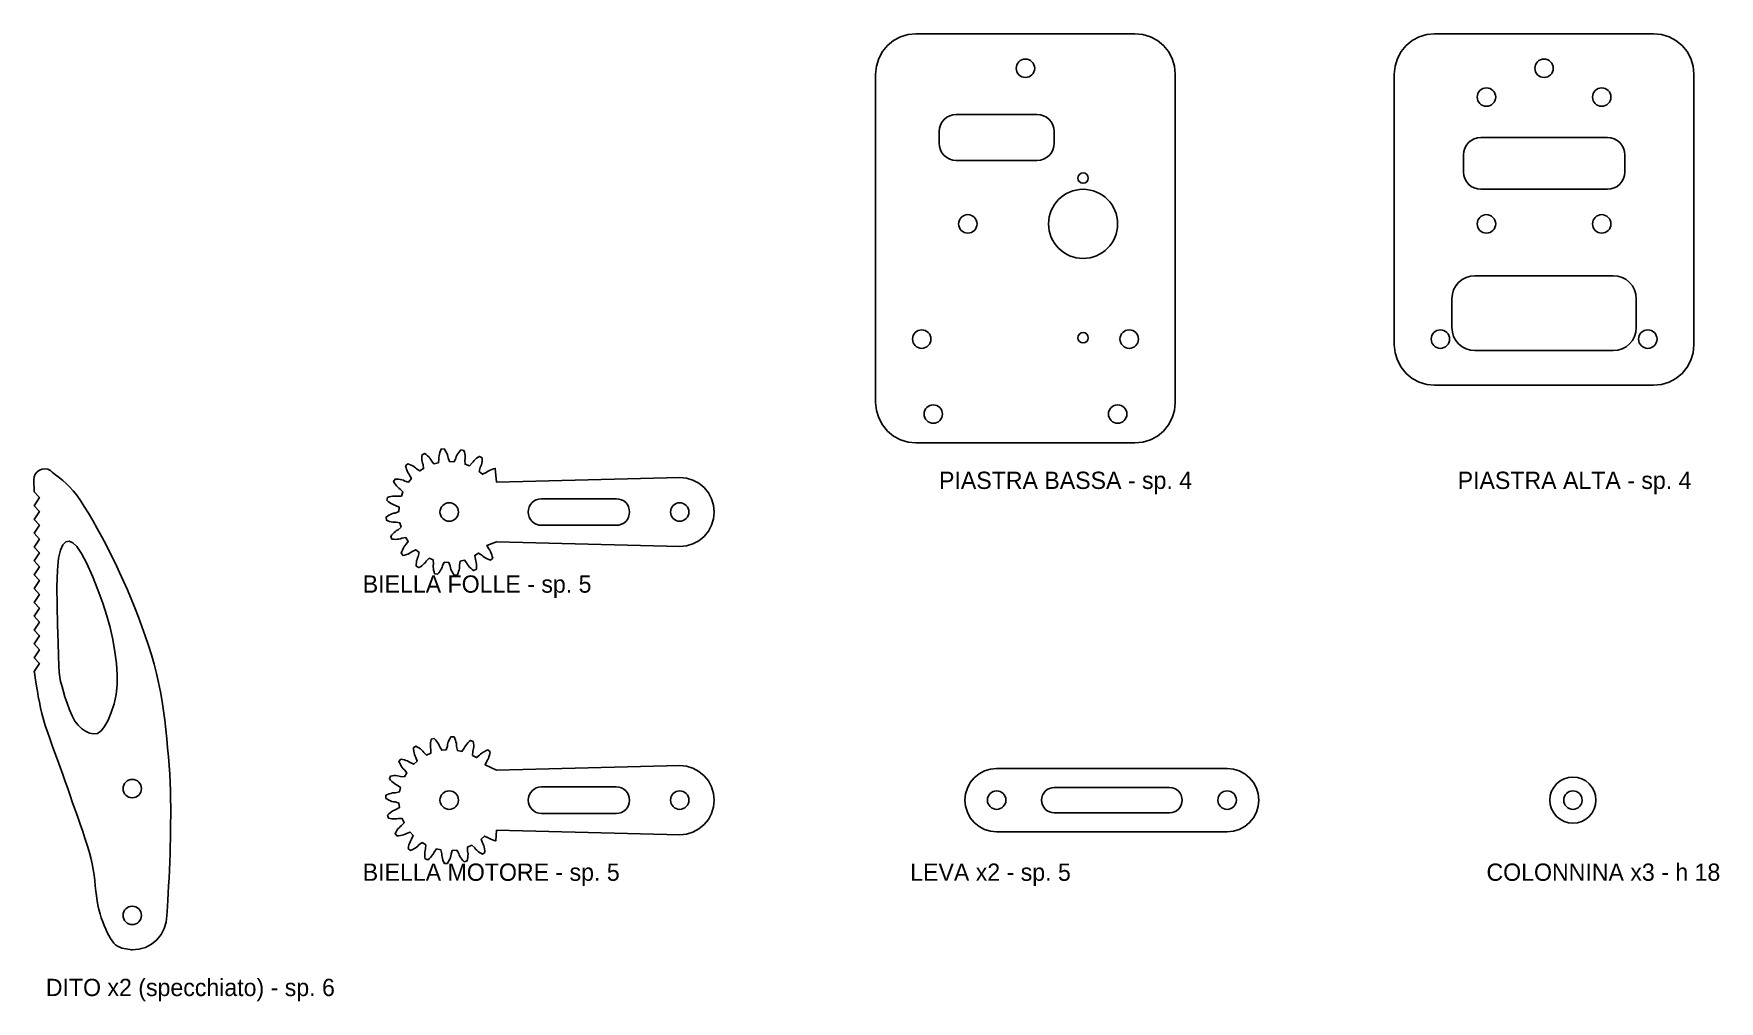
# Model space of a CAD drawing. Extents: x 23 to 315, y 15 to 183.
import ezdxf

# ---------------------------------------------------------------- set-up
doc = ezdxf.new("R2010")
doc.units = 0
for name, color, linetype in [('CONTORNI', 7, 'CONTINUOUS'), ('FORI', 1, 'CONTINUOUS'), ('SCRITTE', 5, 'CONTINUOUS')]:
    doc.layers.add(name, color=color, linetype=linetype)

msp = doc.modelspace()

# ---------------------------------------------------------------- linework, layer by layer
at = {"layer": 'CONTORNI'}
for points in [[(214, 112), (215.3656, 112.1345), (216.6788, 112.5328), (217.889, 113.1797), (218.9497, 114.0503), (219.8203, 115.111), (220.4672, 116.3212), (220.8655, 117.6344), (221, 119), (221, 176), (220.8655, 177.3656), (220.4672, 178.6788), (219.8203, 179.889), (218.9497, 180.9497), (217.889, 181.8203), (216.6788, 182.4672), (215.3656, 182.8655), (214, 183), (176, 183), (174.6344, 182.8655), (173.3212, 182.4672), (172.111, 181.8203), (171.0503, 180.9497), (170.1797, 179.889), (169.5328, 178.6788), (169.1345, 177.3656), (169, 176), (169, 119), (169.1345, 117.6344), (169.5328, 116.3212), (170.1797, 115.111), (171.0503, 114.0503), (172.111, 113.1797), (173.3212, 112.5328), (174.6344, 112.1345), (176, 112)], [(304, 122), (305.3656, 122.1345), (306.6788, 122.5328), (307.889, 123.1797), (308.9497, 124.0503), (309.8203, 125.111), (310.4672, 126.3212), (310.8655, 127.6344), (311, 129), (311, 176), (310.8655, 177.3656), (310.4672, 178.6788), (309.8203, 179.889), (308.9497, 180.9497), (307.889, 181.8203), (306.6788, 182.4672), (305.3656, 182.8655), (304, 183), (266, 183), (264.6344, 182.8655), (263.3212, 182.4672), (262.111, 181.8203), (261.0503, 180.9497), (260.1797, 179.889), (259.5328, 178.6788), (259.1345, 177.3656), (259, 176), (259, 129), (259.1345, 127.6344), (259.5328, 126.3212), (260.1797, 125.111), (261.0503, 124.0503), (262.111, 123.1797), (263.3212, 122.5328), (264.6344, 122.1345), (266, 122)], [(103.2, 94.8), (135, 94), (136.1705, 94.1153), (137.2961, 94.4567), (138.3334, 95.0112), (139.2426, 95.7574), (139.9888, 96.6666), (140.5433, 97.7039), (140.8847, 98.8295), (141, 100), (140.8847, 101.1705), (140.5433, 102.2961), (139.9888, 103.3334), (139.2426, 104.2426), (138.3334, 104.9888), (137.2961, 105.5433), (136.1705, 105.8847), (135, 106), (103.2, 105.2), (102.995, 107.5552), (102.6948, 107.4822), (102.4067, 107.394), (102.132, 107.2899), (101.8726, 107.1692), (101.6317, 107.0296), (101.4178, 106.864), (100.8066, 106.5457), (100.1954, 107.0406), (100.3797, 107.7046), (100.4972, 107.9483), (100.5836, 108.213), (100.6478, 108.4918), (100.6925, 108.7821), (100.7189, 109.0823), (100.7278, 109.3911), (100.269, 109.656), (100.006, 109.4938), (99.7593, 109.3209), (99.5302, 109.137), (99.3209, 108.9421), (99.1348, 108.7349), (98.9826, 108.5112), (98.4997, 108.0197), (97.7654, 108.3015), (97.7355, 108.99), (97.772, 109.258), (97.7724, 109.5365), (97.7473, 109.8215), (97.7, 110.1114), (97.6324, 110.405), (97.5455, 110.7014), (97.0272, 110.8116), (96.8273, 110.5761), (96.6461, 110.3354), (96.485, 110.0898), (96.3462, 109.8396), (96.2332, 109.5851), (96.1575, 109.3254), (95.8502, 108.7086), (95.0648, 108.7498), (94.8236, 109.3953), (94.7754, 109.6615), (94.6897, 109.9264), (94.5778, 110.1897), (94.4433, 110.4508), (94.2883, 110.7092), (94.114, 110.9643), (93.5871, 110.9089), (93.4696, 110.6232), (93.3717, 110.3382), (93.2944, 110.0548), (93.2397, 109.774), (93.2109, 109.4971), (93.2192, 109.2266), (93.1175, 108.5451), (92.3578, 108.3415), (91.9289, 108.8809), (91.8009, 109.1192), (91.6375, 109.3447), (91.4497, 109.5605), (91.2411, 109.7673), (91.0138, 109.9651), (90.7692, 110.1538), (90.2852, 109.9383), (90.2618, 109.6303), (90.2567, 109.329), (90.2708, 109.0357), (90.3055, 108.7517), (90.3637, 108.4794), (90.4552, 108.2248), (90.569, 107.5451), (89.9094, 107.1168), (89.3349, 107.4972), (89.1394, 107.6843), (88.9144, 107.8483), (88.6691, 107.9955), (88.4068, 108.1277), (88.1295, 108.2456), (87.8386, 108.3495), (87.4448, 107.995), (87.5178, 107.6948), (87.606, 107.4067), (87.7101, 107.132), (87.8308, 106.8726), (87.9704, 106.6317), (88.136, 106.4178), (88.4543, 105.8066), (87.9594, 105.1954), (87.2954, 105.3797), (87.0517, 105.4972), (86.787, 105.5836), (86.5082, 105.6478), (86.2179, 105.6925), (85.9177, 105.7189), (85.6089, 105.7278), (85.344, 105.269), (85.5062, 105.006), (85.6791, 104.7593), (85.863, 104.5302), (86.0579, 104.3209), (86.2651, 104.1348), (86.4888, 103.9826), (86.9803, 103.4997), (86.6985, 102.7654), (86.01, 102.7355), (85.742, 102.772), (85.4635, 102.7724), (85.1785, 102.7473), (84.8886, 102.7), (84.595, 102.6324), (84.2986, 102.5455), (84.1884, 102.0272), (84.4239, 101.8273), (84.6646, 101.6461), (84.9102, 101.485), (85.1604, 101.3462), (85.4149, 101.2332), (85.6746, 101.1575), (86.2914, 100.8502), (86.2502, 100.0648), (85.6047, 99.8236), (85.3385, 99.7754), (85.0736, 99.6897), (84.8103, 99.5778), (84.5492, 99.4433), (84.2908, 99.2883), (84.0357, 99.114), (84.0911, 98.5871), (84.3768, 98.4696), (84.6618, 98.3717), (84.9452, 98.2944), (85.226, 98.2397), (85.5029, 98.2109), (85.7734, 98.2192), (86.4549, 98.1175), (86.6585, 97.3578), (86.1191, 96.9289), (85.8808, 96.8009), (85.6553, 96.6375), (85.4395, 96.4497), (85.2327, 96.2411), (85.0349, 96.0138), (84.8462, 95.7692), (85.0617, 95.2852), (85.3697, 95.2618), (85.671, 95.2567), (85.9643, 95.2708), (86.2483, 95.3055), (86.5206, 95.3637), (86.7752, 95.4552), (87.4549, 95.569), (87.8832, 94.9094), (87.5028, 94.3349), (87.3157, 94.1394), (87.1517, 93.9144), (87.0045, 93.6691), (86.8723, 93.4068), (86.7544, 93.1295), (86.6505, 92.8386), (87.005, 92.4448), (87.3052, 92.5178), (87.5933, 92.606), (87.868, 92.7101), (88.1274, 92.8308), (88.3683, 92.9704), (88.5822, 93.136), (89.1934, 93.4543), (89.8046, 92.9594), (89.6203, 92.2954), (89.5028, 92.0517), (89.4164, 91.787), (89.3522, 91.5082), (89.3075, 91.2179), (89.2811, 90.9177), (89.2722, 90.6089), (89.731, 90.344), (89.994, 90.5062), (90.2407, 90.6791), (90.4698, 90.863), (90.6791, 91.0579), (90.8652, 91.2651), (91.0174, 91.4888), (91.5003, 91.9803), (92.2346, 91.6985), (92.2645, 91.01), (92.228, 90.742), (92.2276, 90.4635), (92.2527, 90.1785), (92.3, 89.8886), (92.3676, 89.595), (92.4545, 89.2986), (92.9728, 89.1884), (93.1727, 89.4239), (93.3539, 89.6646), (93.515, 89.9102), (93.6538, 90.1604), (93.7668, 90.4149), (93.8425, 90.6746), (94.1498, 91.2914), (94.9352, 91.2502), (95.1764, 90.6047), (95.2246, 90.3385), (95.3103, 90.0736), (95.4222, 89.8103), (95.5567, 89.5492), (95.7117, 89.2908), (95.886, 89.0357), (96.4129, 89.0911), (96.5304, 89.3768), (96.6283, 89.6618), (96.7056, 89.9452), (96.7603, 90.226), (96.7891, 90.5029), (96.7808, 90.7734), (96.8825, 91.4549), (97.6422, 91.6585), (98.0711, 91.1191), (98.1991, 90.8808), (98.3625, 90.6553), (98.5503, 90.4395), (98.7589, 90.2327), (98.9862, 90.0349), (99.2308, 89.8462), (99.7148, 90.0617), (99.7382, 90.3697), (99.7433, 90.671), (99.7292, 90.9643), (99.6945, 91.2483), (99.6363, 91.5206), (99.5448, 91.7752), (99.431, 92.4549), (100.0906, 92.8832), (100.6651, 92.5028), (100.8606, 92.3157), (101.0856, 92.1517), (101.3309, 92.0045), (101.5932, 91.8723), (101.8705, 91.7544), (102.1614, 91.6505), (102.5552, 92.005), (102.4822, 92.3052), (102.394, 92.5933), (102.2899, 92.868), (102.1692, 93.1274), (102.0296, 93.3683), (101.864, 93.5822), (101.5457, 94.1934)], [(46, 30), (46.0393, 30.705), (46.0944, 31.6), (46.1611, 32.655), (46.2352, 33.84), (46.3125, 35.125), (46.3888, 36.48), (46.4599, 37.875), (46.5216, 39.28), (46.5697, 40.665), (46.6, 42), (46.6214, 43.31), (46.6432, 44.64), (46.6618, 45.99), (46.6736, 47.36), (46.675, 48.75), (46.6624, 50.16), (46.6322, 51.59), (46.5808, 53.04), (46.5046, 54.51), (46.4, 56), (46.2767, 57.519), (46.144, 59.072), (45.9973, 60.653), (45.832, 62.256), (45.6437, 63.875), (45.428, 65.504), (45.1803, 67.137), (44.896, 68.768), (44.5708, 70.391), (44.2, 72), (43.7799, 73.609), (43.3128, 75.232), (42.804, 76.863), (42.2584, 78.496), (41.6812, 80.125), (41.0776, 81.744), (40.4526, 83.347), (39.8112, 84.928), (39.1587, 86.481), (38.5, 88), (37.8126, 89.5206), (37.0784, 91.0688), (36.3098, 92.6242), (35.5192, 94.1664), (34.7188, 95.675), (33.9208, 97.1296), (33.1377, 98.5098), (32.3816, 99.7952), (31.6649, 100.9654), (31, 102), (30.3635, 102.8998), (29.7296, 103.6864), (29.1072, 104.3706), (28.5048, 104.9632), (27.9312, 105.475), (27.3952, 105.9168), (26.9053, 106.2994), (26.4704, 106.6336), (26.099, 106.9302), (25.8, 107.2), (25.8068, 107.2113), (25.3476, 107.4194), (24.8497, 107.4993), (24.3484, 107.4455), (23.8789, 107.2618), (23.4742, 106.961), (23.1629, 106.5643), (22.9669, 106.0998), (22.9, 105.6), (23, 103.5), (23.9, 102.5), (23, 101.1), (23, 101.1), (23.9, 100.1), (23, 98.7), (23, 98.7), (23.9, 97.7), (23, 96.3), (23, 96.3), (23.9, 95.3), (23, 93.9), (23, 93.9), (23.9, 92.9), (23, 91.5), (23, 91.5), (23.9, 90.5), (23, 89.1), (23, 89.1), (23.9, 88.1), (23, 86.7), (23, 86.7), (23.9, 85.7), (23, 84.3), (23, 84.3), (23.9, 83.3), (23, 81.9), (23, 81.9), (23.9, 80.9), (23, 79.5), (23, 79.5), (23.9, 78.5), (23, 77.1), (23, 77.1), (23.9, 76.1), (23, 74.7), (23, 74.7), (23.9, 73.7), (23, 72.3), (23, 72.3), (23.0835, 71.8228), (23.176, 71.2304), (23.2805, 70.5366), (23.4, 69.7552), (23.5375, 68.9), (23.696, 67.9848), (23.8785, 67.0234), (24.088, 66.0296), (24.3275, 65.0172), (24.6, 64), (24.9156, 62.9498), (25.2768, 61.8368), (25.6752, 60.6719), (26.1024, 59.4664), (26.55, 58.2313), (27.0096, 56.9776), (27.4728, 55.7165), (27.9312, 54.4592), (28.3764, 53.2167), (28.8, 52), (29.2198, 50.7865), (29.6544, 49.552), (30.0966, 48.3055), (30.5392, 47.056), (30.975, 45.8125), (31.3968, 44.584), (31.7974, 43.3795), (32.1696, 42.208), (32.5062, 41.0785), (32.8, 40), (33.0399, 38.9641), (33.2272, 37.9568), (33.3733, 36.9787), (33.4896, 36.0304), (33.5875, 35.1125), (33.6784, 34.2256), (33.7737, 33.3703), (33.8848, 32.5472), (34.0231, 31.7569), (34.2, 31), (34.4087, 30.2697), (34.6336, 29.5616), (34.8729, 28.8799), (35.1248, 28.2288), (35.3875, 27.6125), (35.6592, 27.0352), (35.9381, 26.5011), (36.2224, 26.0144), (36.5103, 25.5793), (36.8, 25.2), (37.1101, 24.8883), (37.4528, 24.6464), (37.8167, 24.4641), (38.1904, 24.3312), (38.5625, 24.2375), (38.9216, 24.1728), (39.2563, 24.1269), (39.5552, 24.0896), (39.8069, 24.0507), (40, 24), (41.1705, 24.1153), (42.2961, 24.4567), (43.3334, 25.0112), (44.2426, 25.7574), (44.9888, 26.6666), (45.5433, 27.7039), (45.8847, 28.8295), (46, 30)], [(103.2, 44.8), (135, 44), (136.1705, 44.1153), (137.2961, 44.4567), (138.3334, 45.0112), (139.2426, 45.7574), (139.9888, 46.6666), (140.5433, 47.7039), (140.8847, 48.8295), (141, 50), (140.8847, 51.1705), (140.5433, 52.2961), (139.9888, 53.3334), (139.2426, 54.2426), (138.3334, 54.9888), (137.2961, 55.5433), (136.1705, 55.8847), (135, 56), (103.2, 55.2), (101.2328, 56.1412), (101.5187, 56.7682), (101.6729, 56.9905), (101.7997, 57.2384), (101.9067, 57.5038), (101.9962, 57.7835), (102.0693, 58.0758), (102.1264, 58.3794), (101.7146, 58.7128), (101.4296, 58.5938), (101.1588, 58.4616), (100.9038, 58.3159), (100.6665, 58.156), (100.4504, 57.9805), (100.265, 57.7834), (99.7111, 57.3735), (99.03, 57.7667), (99.1082, 58.4513), (99.1861, 58.7104), (99.2301, 58.9854), (99.2498, 59.2708), (99.2486, 59.5645), (99.2277, 59.8651), (99.1882, 60.1715), (98.6936, 60.3613), (98.4592, 60.1601), (98.2426, 59.9506), (98.0451, 59.7332), (97.8688, 59.5079), (97.7175, 59.2742), (97.6021, 59.0295), (97.202, 58.4684), (96.4328, 58.6319), (96.2955, 59.3072), (96.2896, 59.5777), (96.2464, 59.8528), (96.177, 60.1303), (96.085, 60.4092), (95.9723, 60.6887), (95.8401, 60.9679), (95.311, 60.9956), (95.1503, 60.7318), (95.009, 60.4656), (94.8883, 60.1979), (94.7903, 59.9291), (94.7186, 59.66), (94.6845, 59.3916), (94.4774, 58.7344), (93.6952, 58.6522), (93.356, 59.252), (93.2668, 59.5074), (93.1407, 59.7557), (92.989, 59.9982), (92.8153, 60.2351), (92.6217, 60.466), (92.4097, 60.6907), (91.8979, 60.5535), (91.8266, 60.253), (91.7745, 59.9562), (91.7425, 59.6642), (91.7323, 59.3783), (91.7473, 59.1003), (91.7977, 58.8345), (91.8039, 58.1454), (91.0854, 57.8255), (90.5774, 58.2912), (90.4137, 58.5065), (90.2171, 58.7037), (89.9978, 58.8874), (89.7594, 59.059), (89.504, 59.2188), (89.2329, 59.367), (88.7885, 59.0784), (88.8136, 58.7705), (88.8557, 58.4722), (88.9155, 58.1846), (88.9942, 57.9095), (89.0943, 57.6497), (89.2245, 57.4125), (89.4432, 56.7591), (88.8588, 56.2328), (88.2318, 56.5187), (88.0095, 56.6729), (87.7616, 56.7997), (87.4962, 56.9067), (87.2165, 56.9962), (86.9242, 57.0693), (86.6206, 57.1264), (86.2872, 56.7146), (86.4062, 56.4296), (86.5384, 56.1588), (86.6841, 55.9038), (86.844, 55.6665), (87.0195, 55.4504), (87.2166, 55.265), (87.6265, 54.7111), (87.2333, 54.03), (86.5487, 54.1082), (86.2896, 54.1861), (86.0146, 54.2301), (85.7292, 54.2498), (85.4355, 54.2486), (85.1349, 54.2277), (84.8285, 54.1882), (84.6387, 53.6936), (84.8399, 53.4592), (85.0494, 53.2426), (85.2668, 53.0451), (85.4921, 52.8688), (85.7258, 52.7175), (85.9705, 52.6021), (86.5316, 52.202), (86.3681, 51.4328), (85.6928, 51.2955), (85.4223, 51.2896), (85.1472, 51.2464), (84.8697, 51.177), (84.5908, 51.085), (84.3113, 50.9723), (84.0321, 50.8401), (84.0044, 50.311), (84.2682, 50.1503), (84.5344, 50.009), (84.8021, 49.8883), (85.0709, 49.7903), (85.34, 49.7186), (85.6084, 49.6845), (86.2656, 49.4774), (86.3478, 48.6952), (85.748, 48.356), (85.4926, 48.2668), (85.2443, 48.1407), (85.0018, 47.989), (84.7649, 47.8153), (84.534, 47.6217), (84.3093, 47.4097), (84.4465, 46.8979), (84.747, 46.8266), (85.0438, 46.7745), (85.3358, 46.7425), (85.6217, 46.7323), (85.8997, 46.7473), (86.1655, 46.7977), (86.8546, 46.8039), (87.1745, 46.0854), (86.7088, 45.5774), (86.4935, 45.4137), (86.2963, 45.2171), (86.1126, 44.9978), (85.941, 44.7594), (85.7812, 44.504), (85.633, 44.2329), (85.9216, 43.7885), (86.2295, 43.8136), (86.5278, 43.8557), (86.8154, 43.9155), (87.0905, 43.9942), (87.3503, 44.0943), (87.5875, 44.2245), (88.2409, 44.4432), (88.7672, 43.8588), (88.4813, 43.2318), (88.3271, 43.0095), (88.2003, 42.7616), (88.0933, 42.4962), (88.0038, 42.2165), (87.9307, 41.9242), (87.8736, 41.6206), (88.2854, 41.2872), (88.5704, 41.4062), (88.8412, 41.5384), (89.0962, 41.6841), (89.3335, 41.844), (89.5496, 42.0195), (89.735, 42.2166), (90.2889, 42.6265), (90.97, 42.2333), (90.8918, 41.5487), (90.8139, 41.2896), (90.7699, 41.0146), (90.7502, 40.7292), (90.7514, 40.4355), (90.7723, 40.1349), (90.8118, 39.8285), (91.3064, 39.6387), (91.5408, 39.8399), (91.7574, 40.0494), (91.9549, 40.2668), (92.1312, 40.4921), (92.2825, 40.7258), (92.3979, 40.9705), (92.798, 41.5316), (93.5672, 41.3681), (93.7045, 40.6928), (93.7104, 40.4223), (93.7536, 40.1472), (93.823, 39.8697), (93.915, 39.5908), (94.0277, 39.3113), (94.1599, 39.0321), (94.689, 39.0044), (94.8497, 39.2682), (94.991, 39.5344), (95.1117, 39.8021), (95.2097, 40.0709), (95.2814, 40.34), (95.3155, 40.6084), (95.5226, 41.2656), (96.3048, 41.3478), (96.644, 40.748), (96.7332, 40.4926), (96.8593, 40.2443), (97.011, 40.0018), (97.1847, 39.7649), (97.3783, 39.534), (97.5903, 39.3093), (98.1021, 39.4465), (98.1734, 39.747), (98.2255, 40.0438), (98.2575, 40.3358), (98.2677, 40.6217), (98.2527, 40.8997), (98.2023, 41.1655), (98.1961, 41.8546), (98.9146, 42.1745), (99.4226, 41.7088), (99.5863, 41.4935), (99.7829, 41.2963), (100.0022, 41.1126), (100.2406, 40.941), (100.496, 40.7812), (100.7671, 40.633), (101.2115, 40.9216), (101.1864, 41.2295), (101.1443, 41.5278), (101.0845, 41.8154), (101.0058, 42.0905), (100.9057, 42.3503), (100.7755, 42.5875), (100.5568, 43.2409), (101.1412, 43.7672), (101.7682, 43.4813), (101.9905, 43.3271), (102.2384, 43.2003), (102.5038, 43.0933), (102.7835, 43.0038), (103.0758, 42.9307)], [(230, 44.5), (231.073, 44.6057), (232.1048, 44.9187), (233.0556, 45.4269), (233.8891, 46.1109), (234.5731, 46.9444), (235.0813, 47.8952), (235.3943, 48.927), (235.5, 50), (235.3943, 51.073), (235.0813, 52.1048), (234.5731, 53.0556), (233.8891, 53.8891), (233.0556, 54.5731), (232.1048, 55.0813), (231.073, 55.3943), (230, 55.5), (190, 55.5), (188.927, 55.3943), (187.8952, 55.0813), (186.9444, 54.5731), (186.1109, 53.8891), (185.4269, 53.0556), (184.9187, 52.1048), (184.6057, 51.073), (184.5, 50), (184.6057, 48.927), (184.9187, 47.8952), (185.4269, 46.9444), (186.1109, 46.1109), (186.9444, 45.4269), (187.8952, 44.9187), (188.927, 44.6057), (190, 44.5)], [(294, 50), (293.9231, 50.7804), (293.6955, 51.5307), (293.3259, 52.2223), (292.8284, 52.8284), (292.2223, 53.3259), (291.5307, 53.6955), (290.7804, 53.9231), (290, 54), (289.2196, 53.9231), (288.4693, 53.6955), (287.7777, 53.3259), (287.1716, 52.8284), (286.6741, 52.2223), (286.3045, 51.5307), (286.0769, 50.7804), (286, 50), (286.0769, 49.2196), (286.3045, 48.4693), (286.6741, 47.7777), (287.1716, 47.1716), (287.7777, 46.6741), (288.4693, 46.3045), (289.2196, 46.0769), (290, 46), (290.7804, 46.0769), (291.5307, 46.3045), (292.2223, 46.6741), (292.8284, 47.1716), (293.3259, 47.7777), (293.6955, 48.4693), (293.9231, 49.2196)]]:
    msp.add_lwpolyline(points, close=True, dxfattribs=at)
at = {"layer": 'FORI'}
for points in [[(197, 161), (197.5853, 161.0576), (198.1481, 161.2284), (198.6667, 161.5056), (199.1213, 161.8787), (199.4944, 162.3333), (199.7716, 162.8519), (199.9424, 163.4147), (200, 164), (200, 166), (199.9424, 166.5853), (199.7716, 167.1481), (199.4944, 167.6667), (199.1213, 168.1213), (198.6667, 168.4944), (198.1481, 168.7716), (197.5853, 168.9424), (197, 169), (183, 169), (182.4147, 168.9424), (181.8519, 168.7716), (181.3333, 168.4944), (180.8787, 168.1213), (180.5056, 167.6667), (180.2284, 167.1481), (180.0576, 166.5853), (180, 166), (180, 164), (180.0576, 163.4147), (180.2284, 162.8519), (180.5056, 162.3333), (180.8787, 161.8787), (181.3333, 161.5056), (181.8519, 161.2284), (182.4147, 161.0576), (183, 161)], [(296, 156), (296.5853, 156.0576), (297.1481, 156.2284), (297.6667, 156.5056), (298.1213, 156.8787), (298.4944, 157.3333), (298.7716, 157.8519), (298.9424, 158.4147), (299, 159), (299, 162), (298.9424, 162.5853), (298.7716, 163.1481), (298.4944, 163.6667), (298.1213, 164.1213), (297.6667, 164.4944), (297.1481, 164.7716), (296.5853, 164.9424), (296, 165), (274, 165), (273.4147, 164.9424), (272.8519, 164.7716), (272.3333, 164.4944), (271.8787, 164.1213), (271.5056, 163.6667), (271.2284, 163.1481), (271.0576, 162.5853), (271, 162), (271, 159), (271.0576, 158.4147), (271.2284, 157.8519), (271.5056, 157.3333), (271.8787, 156.8787), (272.3333, 156.5056), (272.8519, 156.2284), (273.4147, 156.0576), (274, 156)], [(297, 128), (297.7804, 128.0769), (298.5307, 128.3045), (299.2223, 128.6741), (299.8284, 129.1716), (300.3259, 129.7777), (300.6955, 130.4693), (300.9231, 131.2196), (301, 132), (301, 137), (300.9231, 137.7804), (300.6955, 138.5307), (300.3259, 139.2223), (299.8284, 139.8284), (299.2223, 140.3259), (298.5307, 140.6955), (297.7804, 140.9231), (297, 141), (273, 141), (272.2196, 140.9231), (271.4693, 140.6955), (270.7777, 140.3259), (270.1716, 139.8284), (269.6741, 139.2223), (269.3045, 138.5307), (269.0769, 137.7804), (269, 137), (269, 132), (269.0769, 131.2196), (269.3045, 130.4693), (269.6741, 129.7777), (270.1716, 129.1716), (270.7777, 128.6741), (271.4693, 128.3045), (272.2196, 128.0769), (273, 128)], [(124, 97.7), (124.4487, 97.7442), (124.8802, 97.8751), (125.2778, 98.0876), (125.6263, 98.3737), (125.9124, 98.7222), (126.1249, 99.1198), (126.2558, 99.5513), (126.3, 100), (126.2558, 100.4487), (126.1249, 100.8802), (125.9124, 101.2778), (125.6263, 101.6263), (125.2778, 101.9124), (124.8802, 102.1249), (124.4487, 102.2558), (124, 102.3), (111, 102.3), (110.5513, 102.2558), (110.1198, 102.1249), (109.7222, 101.9124), (109.3737, 101.6263), (109.0876, 101.2778), (108.8751, 100.8802), (108.7442, 100.4487), (108.7, 100), (108.7442, 99.5513), (108.8751, 99.1198), (109.0876, 98.7222), (109.3737, 98.3737), (109.7222, 98.0876), (110.1198, 97.8751), (110.5513, 97.7442), (111, 97.7)], [(27.2, 75), (27.1167, 77.3704), (27.0222, 80.4074), (26.95, 83.75), (26.9333, 87.037), (27.0056, 89.9074), (27.2, 92), (27.525, 93.3634), (27.9556, 94.2963), (28.475, 94.8125), (29.0667, 94.9259), (29.7139, 94.6505), (30.4, 94), (31.1903, 92.8102), (32.1111, 91.037), (33.0875, 88.875), (34.0444, 86.5185), (34.9069, 84.162), (35.6, 82), (36.15, 79.9537), (36.6222, 77.8519), (37, 75.75), (37.2667, 73.7037), (37.4056, 71.7685), (37.4, 70), (37.2134, 68.331), (36.8519, 66.7037), (36.3625, 65.1875), (35.7926, 63.8519), (35.1894, 62.7662), (34.6, 62), (33.9866, 61.588), (33.3037, 61.4815), (32.5875, 61.625), (31.8741, 61.963), (31.1995, 62.4398), (30.6, 63), (30.0648, 63.7106), (29.563, 64.6296), (29.1, 65.6875), (28.6815, 66.8148), (28.313, 67.9421), (28, 69), (27.7532, 69.8727), (27.5704, 70.5926), (27.4375, 71.3125), (27.3407, 72.1852), (27.2662, 73.3634)], [(124, 47.7), (124.4487, 47.7442), (124.8802, 47.8751), (125.2778, 48.0876), (125.6263, 48.3737), (125.9124, 48.7222), (126.1249, 49.1198), (126.2558, 49.5513), (126.3, 50), (126.2558, 50.4487), (126.1249, 50.8802), (125.9124, 51.2778), (125.6263, 51.6263), (125.2778, 51.9124), (124.8802, 52.1249), (124.4487, 52.2558), (124, 52.3), (111, 52.3), (110.5513, 52.2558), (110.1198, 52.1249), (109.7222, 51.9124), (109.3737, 51.6263), (109.0876, 51.2778), (108.8751, 50.8802), (108.7442, 50.4487), (108.7, 50), (108.7442, 49.5513), (108.8751, 49.1198), (109.0876, 48.7222), (109.3737, 48.3737), (109.7222, 48.0876), (110.1198, 47.8751), (110.5513, 47.7442), (111, 47.7)], [(220, 47.8), (220.4292, 47.8423), (220.8419, 47.9675), (221.2223, 48.1708), (221.5556, 48.4444), (221.8292, 48.7777), (222.0325, 49.1581), (222.1577, 49.5708), (222.2, 50), (222.1577, 50.4292), (222.0325, 50.8419), (221.8292, 51.2223), (221.5556, 51.5556), (221.2223, 51.8292), (220.8419, 52.0325), (220.4292, 52.1577), (220, 52.2), (200, 52.2), (199.5708, 52.1577), (199.1581, 52.0325), (198.7777, 51.8292), (198.4444, 51.5556), (198.1708, 51.2223), (197.9675, 50.8419), (197.8423, 50.4292), (197.8, 50), (197.8423, 49.5708), (197.9675, 49.1581), (198.1708, 48.7777), (198.4444, 48.4444), (198.7777, 48.1708), (199.1581, 47.9675), (199.5708, 47.8423), (200, 47.8)]]:
    msp.add_lwpolyline(points, close=True, dxfattribs=at)
for centre, radius in [((195, 177), 1.6), ((285, 177), 1.6), ((275, 172), 1.6), ((295, 172), 1.6), ((205, 157.95), 0.9), ((205, 150), 6), ((185, 150), 1.6), ((275, 150), 1.6), ((295, 150), 1.6), ((177, 130), 1.6), ((205, 130.25), 0.9), ((213, 130), 1.6), ((267, 130), 1.6), ((303, 130), 1.6), ((179, 117), 1.6), ((211, 117), 1.6), ((95, 100), 1.6), ((135, 100), 1.6), ((40, 52), 1.6), ((95, 50), 1.6), ((135, 50), 1.6), ((190, 50), 1.6), ((230, 50), 1.6), ((290, 50), 1.6), ((40, 30), 1.6)]:
    msp.add_circle(centre, radius, dxfattribs=at)

# ---------------------------------------------------------------- texts
at = {"layer": 'SCRITTE'}
for s, p in [('PIASTRA BASSA - sp. 4', (180, 104)), ('PIASTRA ALTA - sp. 4', (270, 104)), ('BIELLA FOLLE - sp. 5', (80, 86)), ('BIELLA MOTORE - sp. 5', (80, 36)), ('LEVA x2 - sp. 5', (175, 36)), ('COLONNINA x3 - h 18', (275, 36)), ('DITO x2 (specchiato) - sp. 6', (25, 16))]:
    msp.add_text(s, height=3, dxfattribs=at).set_placement(p)

doc.saveas('drawing.dxf')
